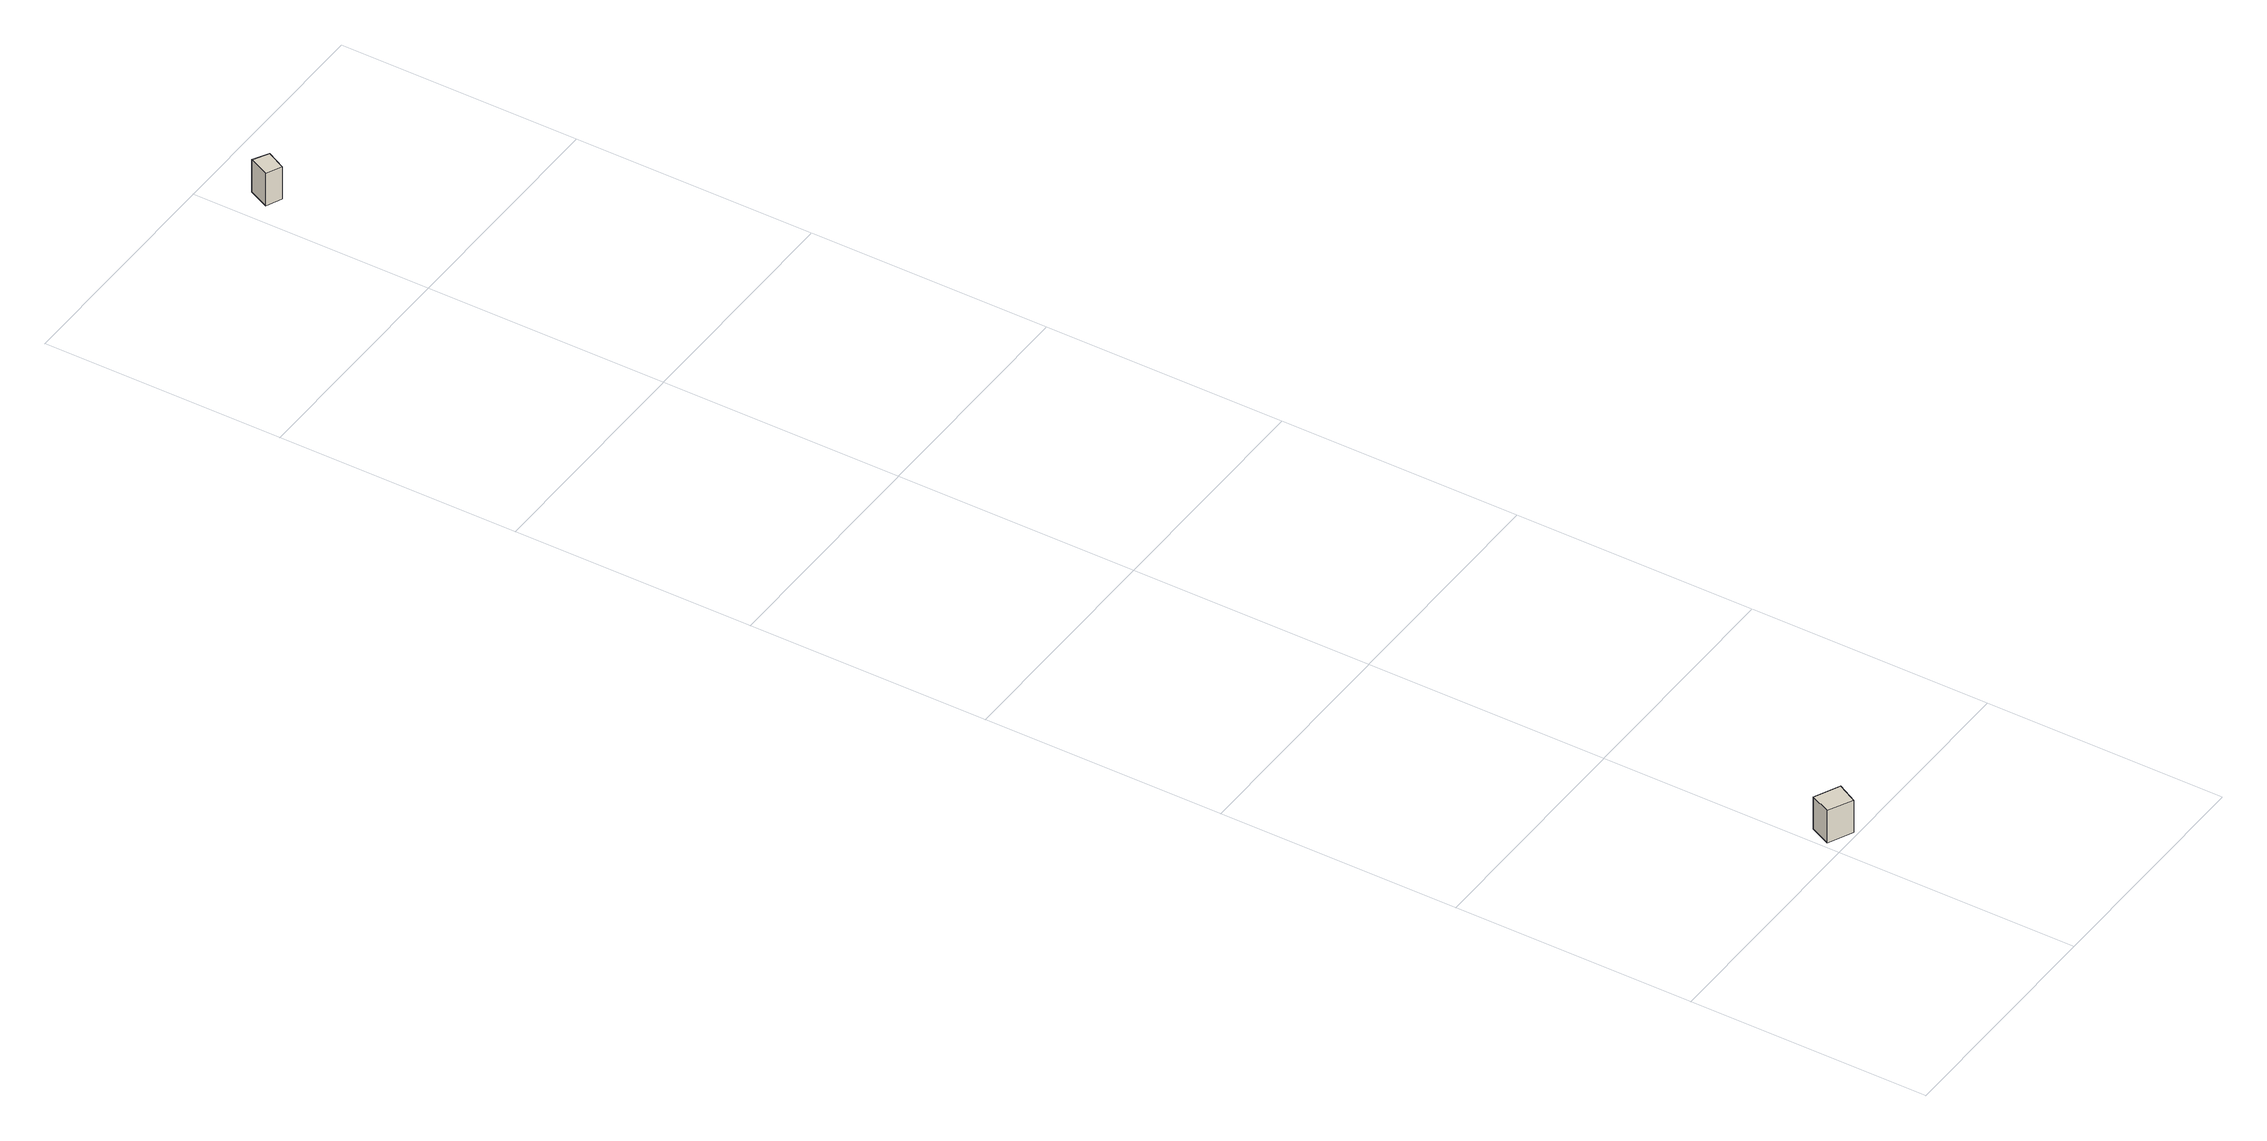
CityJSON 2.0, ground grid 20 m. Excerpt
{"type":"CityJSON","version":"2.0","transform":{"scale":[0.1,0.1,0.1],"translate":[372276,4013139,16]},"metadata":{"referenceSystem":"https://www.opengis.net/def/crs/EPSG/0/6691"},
"CityObjects":{
"building1":{"type":"Building","attributes":{"枝番":1,"利根川水系渡良瀬川洪水浸水想定区域（計画規模）.規模":"L1","利根川水系渡良瀬川洪水浸水想定区域（計画規模）.浸水ランク":"2","利根川水系渡良瀬川洪水浸水想定区域（計画規模）.浸水深":0.65,"利根川水系渡良瀬川洪水浸水想定区域（計画規模）.継続時間":2.3,"利根川水系渡良瀬川洪水浸水想定区域（想定最大規模）.規模":"L2","利根川水系渡良瀬川洪水浸水想定区域（想定最大規模）.浸水ランク":"2","利根川水系渡良瀬川洪水浸水想定区域（想定最大規模）.浸水深":1.44,"利根川水系渡良瀬川洪水浸水想定区域（想定最大規模）.継続時間":83.9,"利根川水系矢場川洪水浸水想定区域（想定最大規模）.規模":"L2","利根川水系矢場川洪水浸水想定区域（想定最大規模）.浸水ランク":"1","利根川水系矢場川洪水浸水想定区域（想定最大規模）.浸水深":0.25,"利根川水系多々良川洪水浸水想定区域（想定最大規模）.規模":"L2","利根川水系多々良川洪水浸水想定区域（想定最大規模）.浸水ランク":"1","利根川水系多々良川洪水浸水想定区域（想定最大規模）.浸水深":0.1,"利根川水系利根川洪水浸水想定区域（計画規模）.規模":"L1","利根川水系利根川洪水浸水想定区域（計画規模）.浸水ランク":"2","利根川水系利根川洪水浸水想定区域（計画規模）.浸水深":2.3,"利根川水系利根川洪水浸水想定区域（想定最大規模）.規模":"L2","利根川水系利根川洪水浸水想定区域（想定最大規模）.浸水ランク":"3","利根川水系利根川洪水浸水想定区域（想定最大規模）.浸水深":4.53,"usage":"451","BuildingDetails.prefecture":"10","BuildingDetails.city":"10207","BuildingDetails.surveyYear":2016},"geometry":[{"type":"Solid","lod":"1","boundaries":[[[[0,1,2,3]],[[2,4,5,3]],[[1,6,4,2]],[[0,7,6,1]],[[3,5,7,0]],[[4,6,7,5]]]]}]},
"building2":{"type":"Building","attributes":{"枝番":1,"利根川水系渡良瀬川洪水浸水想定区域（計画規模）.規模":"L1","利根川水系渡良瀬川洪水浸水想定区域（計画規模）.浸水ランク":"1","利根川水系渡良瀬川洪水浸水想定区域（計画規模）.浸水深":0.23,"利根川水系渡良瀬川洪水浸水想定区域（想定最大規模）.規模":"L2","利根川水系渡良瀬川洪水浸水想定区域（想定最大規模）.浸水ランク":"2","利根川水系渡良瀬川洪水浸水想定区域（想定最大規模）.浸水深":0.78,"利根川水系渡良瀬川洪水浸水想定区域（想定最大規模）.継続時間":9.9,"利根川水系矢場川洪水浸水想定区域（想定最大規模）.規模":"L2","利根川水系矢場川洪水浸水想定区域（想定最大規模）.浸水ランク":"1","利根川水系矢場川洪水浸水想定区域（想定最大規模）.浸水深":0.25,"利根川水系利根川洪水浸水想定区域（計画規模）.規模":"L1","利根川水系利根川洪水浸水想定区域（計画規模）.浸水ランク":"2","利根川水系利根川洪水浸水想定区域（計画規模）.浸水深":1.6,"利根川水系利根川洪水浸水想定区域（想定最大規模）.規模":"L2","利根川水系利根川洪水浸水想定区域（想定最大規模）.浸水ランク":"3","利根川水系利根川洪水浸水想定区域（想定最大規模）.浸水深":3.83,"BuildingDetails.prefecture":"10","BuildingDetails.city":"10207"},"geometry":[{"type":"Solid","lod":"1","boundaries":[[[[8,9,10,11]],[[10,12,13,11]],[[9,14,12,10]],[[8,15,14,9]],[[11,13,15,8]],[[12,14,15,13]]]]}]}
},
"vertices":[
[5,13,8],[13,30,8],[34,20,8],[25,3,8],[34,20,38],[25,3,38],[13,30,38],[5,13,38],
[11,1345,14],[19,1362,14],[32,1355,14],[24,1339,14],[32,1355,44],[24,1339,44],[19,1362,44],[11,1345,44]
]}
